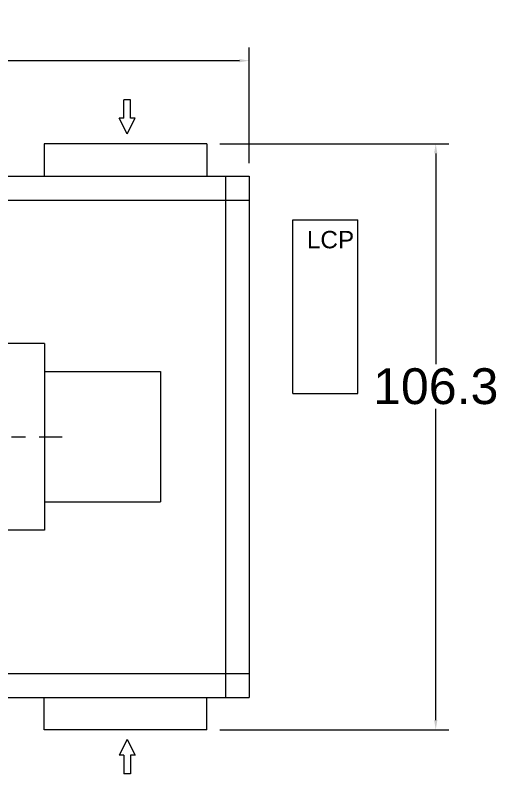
# Model space of a CAD drawing. Header units: inches. Extents: x 0 to 26418, y 0 to 20128.
# Drawn here: x 14796 to 17013, y 7056 to 10550 of the extents above; entities that cross this region are included whole.
import ezdxf

# ---------------------------------------------------------------- set-up
doc = ezdxf.new("R2010")
doc.units = ezdxf.units.IN
doc.header["$MEASUREMENT"] = 0
doc.linetypes.add('CENTER', pattern=[50.8, 31.75, -6.35, 6.35, -6.35])
doc.layers.get('Defpoints').update_dxf_attribs({"lineweight": 5})
doc.layers.add('06___ANNOTATIONS', color=7, linetype='Continuous', lineweight=5)
doc.layers.add('CAXA1', color=5, linetype='CENTER', lineweight=5)
doc.styles.add('Roman', font='arial.ttf')
doc.styles.get("Standard").update_dxf_attribs({"font": 'arial.ttf'})
doc.dimstyles.new('ISO-25', dxfattribs={"dimscale": 30, "dimtxt": 1.5, "dimasz": 1.5, "dimexe": 2, "dimexo": 2, "dimtad": 1, "dimtih": 1, "dimtoh": 1, "dimdec": 1, "dimlfac": 0.03937, "dimdsep": 46, "dimtxsty": 'Standard', "dimcen": 2.5, "dimclrd": 7, "dimclre": 7, "dimclrt": 7, "dimadec": 0, "dimazin": 0, "dimtfac": 1, "dimtdec": 1, "dimtmove": 0, "dimatfit": 3, "dimfxl": 1, "dimlwd": 5, "dimlwe": 5, "dimarcsym": 0})

# ---------------------------------------------------------------- blocks, each defined once
blk = doc.blocks.new('*D46')
at = {"color": 7, "linetype": 'Continuous', "lineweight": 5, "transparency": 16777216}
for p, q in [((11073.9, 9868.6), (11073.9, 10401)), ((15873.9, 9868.6), (15873.9, 10401)), ((11118.9, 10341), (15828.9, 10341))]:
    blk.add_line(p, q, dxfattribs=at)
at = {"color": 7, "transparency": 16777216}
for points in [[(11118.9, 10348.5), (11118.9, 10333.5), (11073.9, 10341)], [(15828.9, 10348.5), (15828.9, 10333.5), (15873.9, 10341)]]:
    blk.add_solid(points, dxfattribs=at)
at = {"layer": 'Defpoints', "color": 0, "transparency": 16777216}
for p in [(15873.9, 10341), (11073.9, 9808.6), (15873.9, 9808.6)]:
    blk.add_point(p, dxfattribs=at)
at = {"color": 7, "lineweight": 5, "transparency": 16777216, "insert": (13473.9, 10442.2), "char_height": 165, "attachment_point": 5, "style": 'Roman'}
blk.add_mtext('D', dxfattribs=at)
blk = doc.blocks.new('*D47')
at = {"color": 7, "linetype": 'Continuous', "lineweight": 5, "transparency": 16777216}
for p, q in [((15739, 9958.6), (16792.2, 9958.6)), ((16732.2, 9913.6), (16732.2, 8943.6)), ((16732.2, 7303.6), (16732.2, 8737.5)), ((15739, 7258.6), (16792.2, 7258.6))]:
    blk.add_line(p, q, dxfattribs=at)
at = {"color": 7, "transparency": 16777216}
for points in [[(16724.7, 9913.6), (16739.7, 9913.6), (16732.2, 9958.6)], [(16724.7, 7303.6), (16739.7, 7303.6), (16732.2, 7258.6)]]:
    blk.add_solid(points, dxfattribs=at)
at = {"layer": 'Defpoints', "color": 0, "transparency": 16777216}
for p in [(15679, 9958.6), (16732.2, 9958.6), (15679, 7258.6)]:
    blk.add_point(p, dxfattribs=at)
at = {"color": 7, "lineweight": 5, "transparency": 16777216, "insert": (16732.2, 8840.6), "char_height": 165, "attachment_point": 5, "style": 'Roman'}
blk.add_mtext('106.3', dxfattribs=at)

msp = doc.modelspace()

# ---------------------------------------------------------------- linework, layer by layer
at = {"color": 7, "lineweight": 5}
for p, q in [((15327.48, 10161.08), (15296.63, 10161.08)), ((15296.63, 10075.88), (15296.63, 10161.08)), ((15327.48, 10075.88), (15327.48, 10161.08)), ((15296.42, 10075.88), (15275.23, 10075.88)), ((15348.46, 10075.88), (15327.28, 10075.88)), ((15679.04, 9958.62), (14929.04, 9958.62)), ((14929.04, 9958.62), (14929.04, 9808.62)), ((15679.04, 9958.62), (15679.04, 9808.62)), ((11073.95, 9808.62), (15873.95, 9808.62)), ((15763.95, 9808.62), (15763.95, 7408.62)), ((15873.95, 9808.62), (15873.95, 7408.62)), ((11073.95, 9698.62), (15873.95, 9698.62)), ((16073.98, 8808.62), (16073.98, 9608.62)), ((16073.98, 9608.62), (16373.98, 9608.62)), ((16373.98, 8808.62), (16373.98, 9608.62)), ((14931.94, 9038.62), (13091.45, 9038.62)), ((14931.94, 9038.62), (14931.94, 8178.62)), ((16073.98, 8808.62), (16373.98, 8808.62)), ((14931.94, 8178.62), (13091.45, 8178.62)), ((11073.95, 7518.62), (15873.95, 7518.62)), ((11073.95, 7408.62), (15873.95, 7408.62)), ((14929.04, 7258.62), (14929.04, 7408.62)), ((15679.04, 7258.62), (15679.04, 7408.62)), ((15679.04, 7258.62), (14929.04, 7258.62)), ((15296.42, 7141.52), (15275.23, 7141.52)), ((15296.63, 7141.52), (15296.63, 7056.32)), ((15348.46, 7141.52), (15327.28, 7141.52)), ((15327.48, 7141.52), (15327.48, 7056.32)), ((15327.48, 7056.32), (15296.63, 7056.32))]:
    msp.add_line(p, q, dxfattribs=at)
at = {"color": 7, "linetype": 'Continuous', "lineweight": 5, "ltscale": 15}
for p, q in [((15311.85, 10003.28), (15275.23, 10075.88)), ((15311.85, 10003.28), (15348.46, 10075.88)), ((15311.85, 7214.12), (15275.23, 7141.52)), ((15311.85, 7214.12), (15348.46, 7141.52))]:
    msp.add_line(p, q, dxfattribs=at)
at = {"color": 7, "linetype": 'Continuous', "lineweight": 5}
for p, q in [((14931.94, 8908.62), (15465.94, 8908.62)), ((15465.94, 8908.62), (15465.94, 8308.63)), ((14935.21, 8308.63), (15465.94, 8308.63))]:
    msp.add_line(p, q, dxfattribs=at)
at = {"layer": 'CAXA1', "linetype": 'CENTER', "lineweight": 5, "ltscale": 10}
msp.add_line((12874.81, 8608.62), (15013.27, 8608.62), dxfattribs=at)

# ---------------------------------------------------------------- texts
at = {"layer": '06___ANNOTATIONS', "color": 7, "linetype": 'Continuous', "lineweight": 5, "insert": (16139.1, 9516.19), "char_height": 80, "width": 4297.3632, "attachment_point": 4, "style": 'Roman'}
msp.add_mtext('LCP', dxfattribs=at)

# ---------------------------------------------------------------- dimensions: what is measured, and where the dimension line sits
at = {"color": 7, "lineweight": 5}
dim = msp.add_linear_dim(base=(15873.95, 10340.96), p1=(11073.95, 9808.62), p2=(15873.95, 9808.62), text='D', dimstyle='ISO-25', override={"dimtxt": 5.5, "dimpost": '\\X', "dimtxsty": 'Roman', "dimtmove": 1}, dxfattribs=at)
dim.commit()
dim.dimension.update_dxf_attribs({"geometry": '*D46', "text_midpoint": (13473.95, 10340.96), "dimtype": 160})
dim = msp.add_linear_dim(base=(16732.19, 9958.62), p1=(15679.04, 7258.62), p2=(15679.04, 9958.62), angle=90, dimstyle='ISO-25', override={"dimtxt": 5.5, "dimpost": '\\X', "dimtxsty": 'Roman', "dimtmove": 1}, dxfattribs=at)
dim.commit()
dim.dimension.update_dxf_attribs({"geometry": '*D47', "text_midpoint": (16732.19, 8840.57), "dimtype": 160})

doc.saveas('drawing.dxf')
